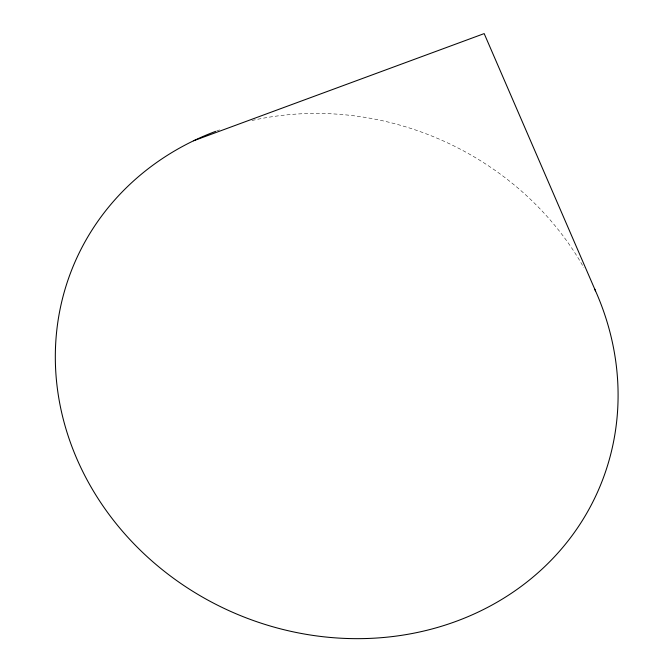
<?xml version="1.0" encoding="UTF-8"?>
<svg xmlns="http://www.w3.org/2000/svg" width="672" height="672" viewBox="0 0 672 672"><rect width="100%" height="100%" fill="white"/><g stroke="black" fill="none" stroke-linecap="round" stroke-linejoin="round"><path stroke-width="0.5" stroke-dasharray="3.36 2.52" d="M216.644 130.981A285.482 258.149 23.3 0 1 219.618 129.898M252 120.498A285.482 258.149 23.3 0 1 583.892 267.767"/><path stroke-width="1.01" d="M193.553 140.792L484.176 33.6L595.484 290.85M594.653 288.985A285.482 258.149 23.3 0 1 452.012 622.818A285.482 258.149 23.3 0 1 81.346 468.644A285.482 258.149 23.3 0 1 215.653 131.351"/></g></svg>
